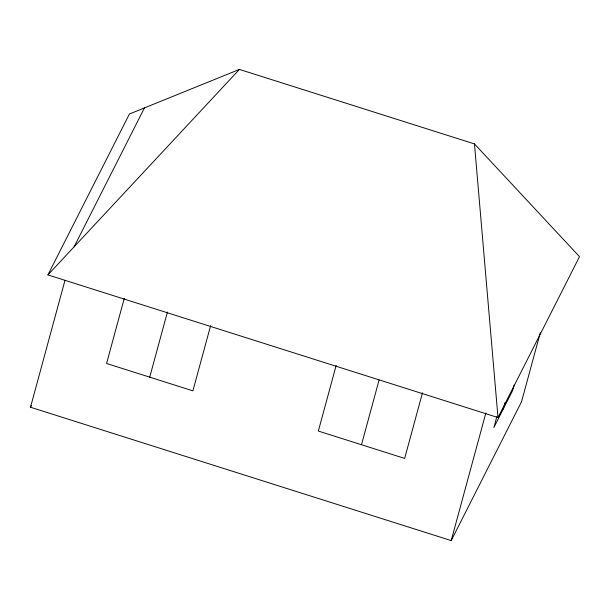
<?xml version="1.0" encoding="UTF-8"?>
<svg xmlns="http://www.w3.org/2000/svg" width="610" height="610" viewBox="0 0 610 610"><rect width="100%" height="100%" fill="white"/><g stroke="black" fill="none" stroke-linecap="round" stroke-linejoin="round"><path stroke-width="0.91" d="M540.285 332.785L521.573 401.662L451.202 540.582L30.5 407.236L64.934 280.508M124.28 298.313L106.575 363.484L192.897 390.85L210.61 325.679M149.732 377.171L167.445 312M336.171 365.398L318.336 431.049L404.659 458.415L422.501 392.764M361.494 444.728L379.084 379.992M451.202 540.582L485.88 412.939M496.845 416.622L493.871 427.564L512.629 390.53L514.116 385.062M503.25 409.051L504.988 402.669M47.923 274.904L129.427 114.001L239.417 69.418L474.466 143.914L579.5 256.658L497.996 417.56L47.923 274.904L239.417 69.418M74.084 246.837L144.456 107.909M30.5 407.236L31.362 405.543M474.466 143.914L497.996 417.56"/></g></svg>
